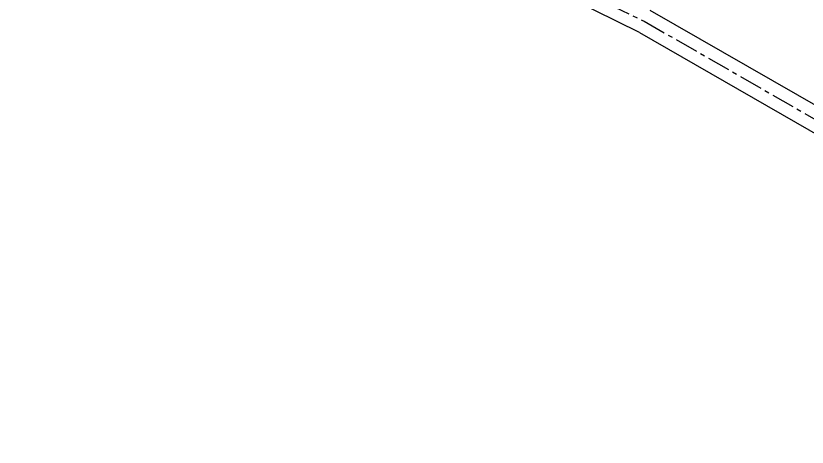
# Model space of a CAD drawing. Header units: metres. Extents: x 729358 to 732680, y 1423022 to 1426117.
# Drawn here: x 730248 to 731528, y 1423022 to 1423720 of the extents above; entities that cross this region are included whole.
import ezdxf

# ---------------------------------------------------------------- set-up
doc = ezdxf.new("R2010")
doc.units = ezdxf.units.M
doc.header["$MEASUREMENT"] = 0
doc.linetypes.add('CENTER_2', pattern=[2, 1.25, -0.25, 0.25, -0.25])
doc.layers.add('Road', color=160, linetype='Continuous')

msp = doc.modelspace()

# ---------------------------------------------------------------- linework, layer by layer
at = {"layer": 'Road'}
for points in [[(731256.3, 1423692.7), (730711.3, 1423961.8), (730286, 1424192.3), (729363.5, 1424765.9)], [(731630.2, 1423524), (731274, 1423728.6)], [(731256.3, 1423692.7), (731645.8, 1423469), (731923, 1423311.1), (732427.5, 1423022.1)]]:
    msp.add_lwpolyline(points, dxfattribs=at)
at = {"layer": 'Road', "color": 9, "linetype": 'CENTER_2', "ltscale": 30}
for points in [[(731205.4, 1423739.4), (731265.2, 1423710.7)], [(731264, 1423711.3), (731696.1, 1423463.3), (731932.9, 1423328.5), (732437.4, 1423039.4)], [(731264, 1423711.3), (731696.1, 1423463.3), (731932.9, 1423328.5), (732437.4, 1423039.4)]]:
    msp.add_lwpolyline(points, dxfattribs=at)

doc.saveas('drawing.dxf')
